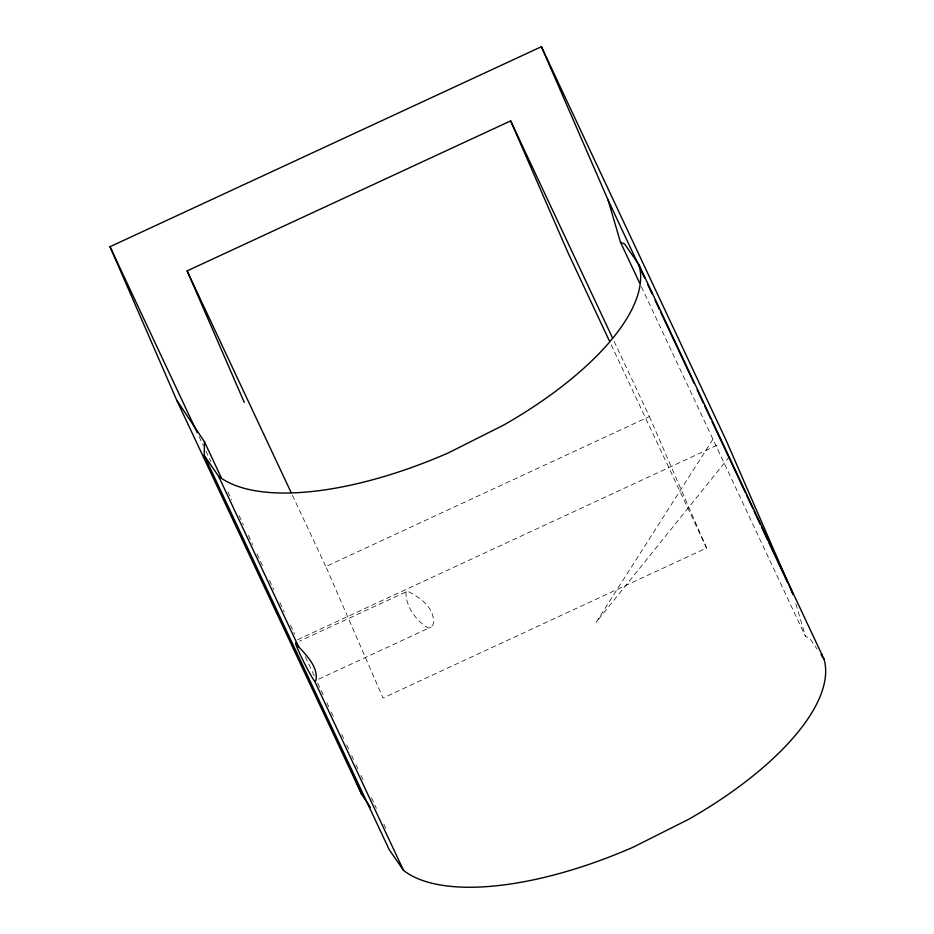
<?xml version="1.0" encoding="UTF-8"?>
<svg xmlns="http://www.w3.org/2000/svg" width="934" height="934" viewBox="0 0 934 934"><rect width="100%" height="100%" fill="white"/><g stroke="black" fill="none" stroke-linecap="round" stroke-linejoin="round"><path stroke-width="0.7" stroke-dasharray="4.67 3.5" d="M405.998 591.782C405.356 605.909 416.284 621.402 428.543 628.092L431.088 627.041L433.049 624.659C436.12 608.746 420.067 597.27 407.481 591.222L299.499 641.156M712.946 439.26L596.242 622.161L728.625 457.765M649.41 416.552L706.571 548.013L383.022 698.025L325.849 566.553L649.41 416.552L614.105 341.307M297.631 639.708L719.775 443.989M318.634 679.17L431.088 627.041M641.424 286.82L805.447 636.369L809.661 638.284L817.028 648.955M611.186 344.751L706.571 548.013M292.412 495.277L325.849 566.553M227.954 491.879L231.667 499.783M239.092 515.603L243.424 524.838M248.374 535.38L252.705 544.615M257.037 553.839L263.225 567.031M269.412 580.212L273.744 589.447M279.931 602.628L284.263 611.852M290.451 625.044L294.77 634.268M305.29 656.684L315.19 677.78M317.665 683.058L323.853 696.239M326.947 702.835L328.803 706.781M331.278 712.058L334.372 718.655M341.797 734.474L343.654 738.432M346.748 745.017L348.604 748.975M351.698 755.571L353.554 759.529M356.029 764.794L357.885 768.752M360.979 775.348L363.454 780.626M371.498 797.764L376.437 808.307M383.862 824.127L386.956 830.723M199.094 436.575L203.425 445.798M205.9 451.075L210.85 461.618M795.873 603.796L805.447 636.369"/><path stroke-width="1.4" d="M541.405 46.7L608.104 200.074L620.456 242.139L624.671 244.066L639.008 264.824L823.998 659.054A237.773 95.537 -25.1 0 1 688.732 819.27L633.38 847.091A237.773 95.537 -25.1 0 1 403.535 870.383L389.198 849.625L204.207 455.407L204.453 441.77L176.689 400.091L110.002 246.716L541.405 46.7L726.395 440.918L793.083 594.304L790.608 589.027M244.276 402.356L187.115 270.895L510.664 120.883L612.249 337.349M822.305 654.325L821.114 654.874L823.998 659.054M314.571 680.933L315.984 680.396C318.307 667.355 306.831 655.516 298.483 646.655A21.435 1.319 63.3 0 0 300.281 654.746A21.435 1.319 63.3 0 0 314.571 680.944L403.535 870.383M204.207 455.407L218.544 476.165L298.857 647.297M176.689 400.091L361.68 794.309L370.401 807.408M608.104 200.074L644.6 277.865M647.694 284.461L652.025 293.685M655.119 300.281L659.451 309.516M660.688 312.143L694.102 383.349M697.196 389.933L703.372 403.126M704.61 405.765L710.797 418.946M712.035 421.584L745.449 492.778M746.686 495.417L752.874 508.598M754.112 511.237L760.299 524.418M761.537 527.056L767.725 540.249M768.962 542.876L787.514 582.431M620.456 242.139L639.568 282.885M609.33 340.782L567.837 252.355L510.664 120.883M187.115 270.895L291.163 492.638M204.453 441.77L221.148 477.367M110.002 246.716L197.237 432.617M350.087 767.631L351.826 771.636M352.982 774.309L361.68 794.309M639.008 264.824A237.773 95.537 -25.1 0 1 503.741 425.04L448.39 452.873A237.773 95.537 -25.1 0 1 218.544 476.165"/></g></svg>
